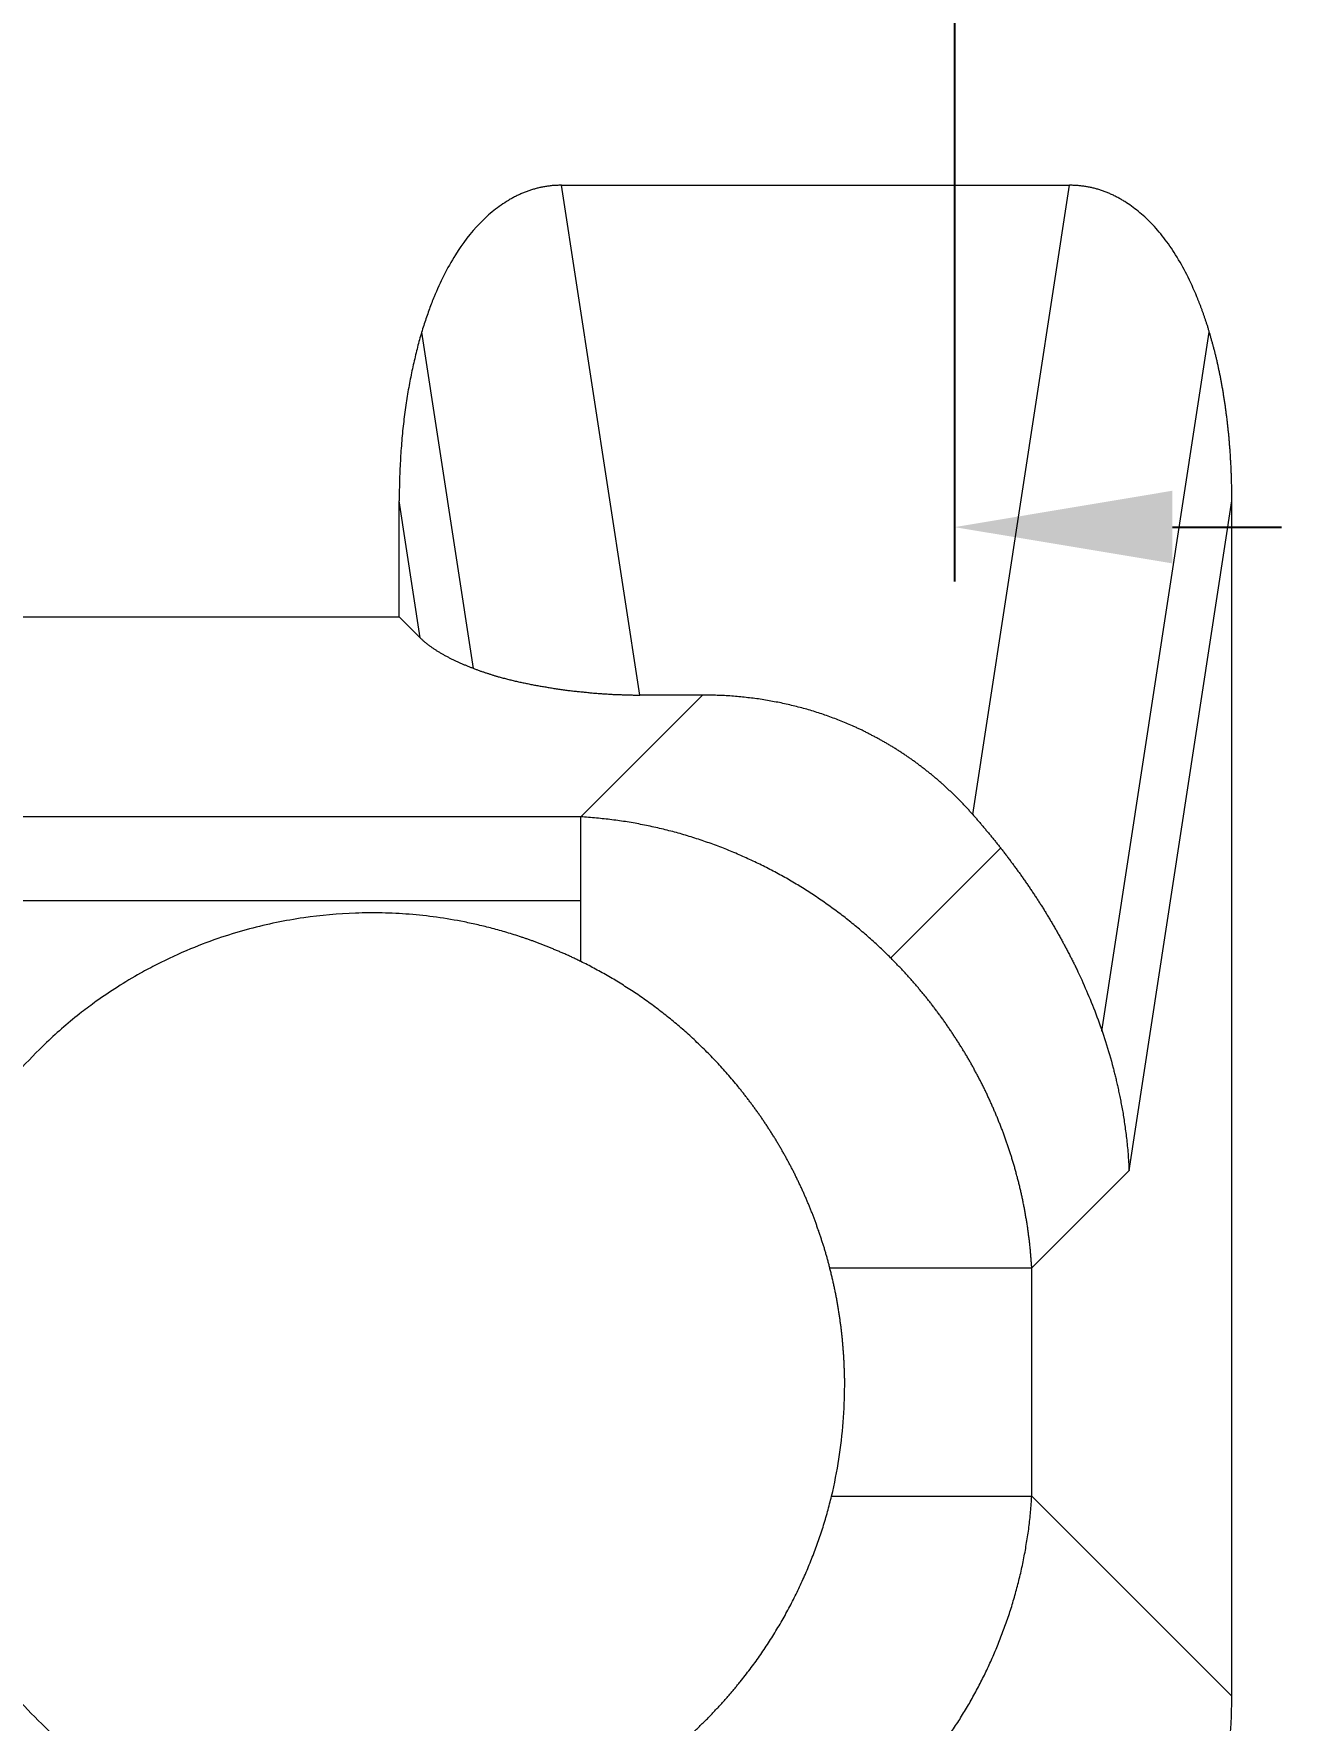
# Model space of a CAD drawing. Header units: millimetres. Extents: x 2455 to 2643, y 2006 to 2127.
# Drawn here: x 2481.49 to 2489.56, y 2035.03 to 2045.87 of the extents above; entities that cross this region are included whole.
import ezdxf

# ---------------------------------------------------------------- set-up
doc = ezdxf.new("R2010")
doc.units = ezdxf.units.MM
doc.layers.add('1', color=7, linetype='Continuous', true_color=0xffffff)
doc.layers.add('dim', color=82, linetype='Continuous', lineweight=9)
doc.styles.add('Capful-A', font='')
doc.styles.get('Capful-A').set_extended_font_data('Microsoft YaHei')
doc.dimstyles.new('Capful-A-1.0', dxfattribs={"dimscale": 0.7, "dimtxt": 2.5, "dimasz": 2.5, "dimexe": 1.5, "dimexo": 1, "dimgap": 1.5, "dimtad": 0, "dimdsep": 46, "dimtxsty": 'Capful-A', "dimcen": 0, "dimclrt": 2, "dimazin": 2, "dimtfac": 1, "dimtmove": 0, "dimatfit": 3, "dimfxl": 0, "dimtolj": 1, "dimtzin": 0, "dimarcsym": 0})

# ---------------------------------------------------------------- blocks, each defined once
blk = doc.blocks.new('*D40')
at = {"layer": 'Defpoints', "color": 0, "transparency": 16777216}
for p in [(2487.406, 2053.699), (2496.656, 2047.449), (2500.464, 2047.449)]:
    blk.add_point(p, dxfattribs=at)
at = {"layer": 'dim', "color": 0, "lineweight": -2, "transparency": 16777216}
for p, q in [((2500.464, 2055.099), (2500.464, 2056.499)), ((2487.755, 2053.699), (2500.814, 2053.699)), ((2500.464, 2053.699), (2500.464, 2053.088)), ((2500.464, 2047.449), (2500.464, 2048.06)), ((2497.005, 2047.449), (2500.814, 2047.449)), ((2500.464, 2046.049), (2500.464, 2044.649))]:
    blk.add_line(p, q, dxfattribs=at)
at = {"layer": 'dim', "color": 0, "transparency": 16777216}
for points in [[(2500.23, 2055.099), (2500.697, 2055.099), (2500.464, 2053.699)], [(2500.23, 2046.049), (2500.697, 2046.049), (2500.464, 2047.449)]]:
    blk.add_solid(points, dxfattribs=at)
at = {"layer": 'dim', "color": 2, "transparency": 16777216, "insert": (2500.464, 2050.574), "char_height": 1.75, "attachment_point": 5, "rotation": 90, "style": 'Capful-A', "bg_fill": 3, "box_fill_scale": 1.1, "bg_fill_color": 256, "bg_fill_true_color": 13158600, "bg_fill_transparency": 0}
blk.add_mtext('\\A1;6.25', dxfattribs=at)
blk = doc.blocks.new('*D41')
at = {"layer": 'Defpoints', "color": 0, "transparency": 16777216}
for p in [(2487.406, 2053.699), (2496.656, 2047.449), (2487.406, 2042.701)]:
    blk.add_point(p, dxfattribs=at)
at = {"layer": 'dim', "color": 0, "lineweight": -2, "transparency": 16777216}
for p, q in [((2487.406, 2053.349), (2487.406, 2042.351)), ((2496.656, 2047.099), (2496.656, 2042.351)), ((2488.806, 2042.701), (2489.507, 2042.701)), ((2495.256, 2042.701), (2494.555, 2042.701))]:
    blk.add_line(p, q, dxfattribs=at)
at = {"layer": 'dim', "color": 0, "transparency": 16777216}
for points in [[(2488.806, 2042.935), (2488.806, 2042.468), (2487.406, 2042.701)], [(2495.256, 2042.935), (2495.256, 2042.468), (2496.656, 2042.701)]]:
    blk.add_solid(points, dxfattribs=at)
at = {"layer": 'dim', "color": 2, "transparency": 16777216, "insert": (2492.031, 2042.701), "char_height": 1.75, "attachment_point": 5, "style": 'Capful-A', "bg_fill": 3, "box_fill_scale": 1.1, "bg_fill_color": 256, "bg_fill_true_color": 13158600, "bg_fill_transparency": 0}
blk.add_mtext('\\A1;9.25', dxfattribs=at)

msp = doc.modelspace()

# ---------------------------------------------------------------- linework, layer by layer
at = {"layer": '1', "color": 7, "linetype": 'Continuous', "lineweight": 18}
for p, q in [((2485.384, 2041.622), (2484.881, 2044.898)), ((2484.881, 2044.898), (2488.144, 2044.898)), ((2487.523, 2040.853), (2488.144, 2044.898)), ((2484.314, 2041.793), (2483.982, 2043.955)), ((2488.353, 2039.462), (2489.043, 2043.955)), ((2483.973, 2041.989), (2483.838, 2042.87)), ((2483.838, 2042.124), (2483.838, 2042.87)), ((2488.527, 2038.566), (2489.188, 2042.87)), ((2489.188, 2035.187), (2489.188, 2042.87)), ((2476.314, 2042.124), (2483.838, 2042.124)), ((2483.838, 2042.124), (2483.973, 2041.989)), ((2485.787, 2041.622), (2485.004, 2040.839)), ((2485.787, 2041.622), (2485.384, 2041.622)), ((2485.004, 2040.839), (2477.599, 2040.839)), ((2486.996, 2039.932), (2487.702, 2040.638)), ((2477.599, 2040.302), (2485.004, 2040.302)), ((2487.902, 2037.941), (2488.527, 2038.566)), ((2487.902, 2036.473), (2487.902, 2037.941)), ((2489.188, 2035.187), (2487.902, 2036.473))]:
    msp.add_line(p, q, dxfattribs=at)
for points, knots in [([(2484.881, 2044.898), (2484.877, 2044.898), (2484.869, 2044.898), (2484.857, 2044.898), (2484.844, 2044.897), (2484.832, 2044.897), (2484.82, 2044.896), (2484.808, 2044.894), (2484.796, 2044.893), (2484.783, 2044.891), (2484.771, 2044.889), (2484.759, 2044.887), (2484.747, 2044.884), (2484.735, 2044.882), (2484.723, 2044.879), (2484.712, 2044.876), (2484.7, 2044.872), (2484.688, 2044.869), (2484.676, 2044.865), (2484.665, 2044.861), (2484.653, 2044.857), (2484.641, 2044.852), (2484.63, 2044.848), (2484.618, 2044.843), (2484.607, 2044.837), (2484.595, 2044.832), (2484.584, 2044.826), (2484.573, 2044.821), (2484.562, 2044.814), (2484.55, 2044.808), (2484.527, 2044.794), (2484.491, 2044.771), (2484.445, 2044.736), (2484.4, 2044.698), (2484.309, 2044.61), (2484.184, 2044.443), (2484.094, 2044.262), (2484.046, 2044.143), (2484.031, 2044.103), (2484.017, 2044.061), (2484.002, 2044.019), (2483.988, 2043.974), (2483.974, 2043.929), (2483.961, 2043.882), (2483.949, 2043.833), (2483.937, 2043.783), (2483.925, 2043.732), (2483.914, 2043.679), (2483.903, 2043.625), (2483.894, 2043.57), (2483.884, 2043.513), (2483.876, 2043.455), (2483.868, 2043.395), (2483.861, 2043.334), (2483.855, 2043.272), (2483.85, 2043.208), (2483.846, 2043.143), (2483.842, 2043.077), (2483.84, 2043.009), (2483.838, 2042.94), (2483.838, 2042.894), (2483.838, 2042.87)], [0, 0, 0, 0, 0.004951, 0.009892, 0.014824, 0.019748, 0.024667, 0.02958, 0.03449, 0.039398, 0.044305, 0.049213, 0.054123, 0.059036, 0.063953, 0.068877, 0.073808, 0.078748, 0.083697, 0.088659, 0.093632, 0.09862, 0.103623, 0.108642, 0.113679, 0.118736, 0.123812, 0.12891, 0.134031, 0.139175, 0.144345, 0.166948, 0.190128, 0.213956, 0.238498, 0.342063, 0.4631, 0.479759, 0.4969, 0.514526, 0.53264, 0.551244, 0.57034, 0.58993, 0.610017, 0.630601, 0.651685, 0.67327, 0.695357, 0.717948, 0.741044, 0.764647, 0.788756, 0.813374, 0.8385, 0.864137, 0.890285, 0.916944, 0.944116, 0.971801, 1, 1, 1, 1]), ([(2489.188, 2042.87), (2489.188, 2042.881), (2489.188, 2042.902), (2489.187, 2042.934), (2489.187, 2042.965), (2489.186, 2042.996), (2489.185, 2043.027), (2489.184, 2043.058), (2489.183, 2043.088), (2489.181, 2043.119), (2489.179, 2043.148), (2489.178, 2043.178), (2489.175, 2043.207), (2489.173, 2043.236), (2489.171, 2043.265), (2489.168, 2043.293), (2489.165, 2043.322), (2489.162, 2043.35), (2489.159, 2043.377), (2489.156, 2043.405), (2489.152, 2043.432), (2489.149, 2043.458), (2489.145, 2043.485), (2489.141, 2043.511), (2489.137, 2043.537), (2489.133, 2043.563), (2489.129, 2043.588), (2489.124, 2043.613), (2489.12, 2043.638), (2489.115, 2043.663), (2489.11, 2043.687), (2489.105, 2043.711), (2489.1, 2043.734), (2489.095, 2043.758), (2489.09, 2043.781), (2489.084, 2043.804), (2489.079, 2043.826), (2489.073, 2043.848), (2489.067, 2043.87), (2489.061, 2043.892), (2489.055, 2043.913), (2489.049, 2043.934), (2489.043, 2043.955), (2489.037, 2043.975), (2489.031, 2043.996), (2489.024, 2044.016), (2489.018, 2044.035), (2489.011, 2044.054), (2489.005, 2044.073), (2488.998, 2044.092), (2488.991, 2044.111), (2488.984, 2044.129), (2488.977, 2044.147), (2488.97, 2044.164), (2488.946, 2044.224), (2488.902, 2044.322), (2488.83, 2044.449), (2488.754, 2044.56), (2488.685, 2044.64), (2488.629, 2044.695), (2488.587, 2044.731), (2488.544, 2044.764), (2488.507, 2044.789), (2488.478, 2044.807), (2488.455, 2044.819), (2488.432, 2044.831), (2488.409, 2044.842), (2488.386, 2044.852), (2488.362, 2044.861), (2488.339, 2044.869), (2488.315, 2044.876), (2488.291, 2044.882), (2488.267, 2044.887), (2488.243, 2044.891), (2488.218, 2044.894), (2488.194, 2044.897), (2488.169, 2044.898), (2488.152, 2044.898), (2488.144, 2044.898)], [0, 0, 0, 0, 0.012829, 0.025552, 0.03817, 0.050683, 0.06309, 0.075393, 0.08759, 0.099682, 0.11167, 0.123553, 0.135331, 0.147004, 0.158572, 0.170037, 0.181396, 0.192651, 0.203802, 0.214849, 0.225792, 0.236631, 0.247365, 0.257996, 0.268523, 0.278947, 0.289267, 0.299484, 0.309597, 0.319608, 0.329515, 0.339319, 0.349021, 0.358619, 0.368116, 0.37751, 0.386802, 0.395991, 0.405079, 0.414065, 0.422949, 0.431732, 0.440414, 0.448995, 0.457475, 0.465854, 0.474133, 0.482312, 0.49039, 0.498369, 0.506248, 0.514028, 0.521709, 0.529291, 0.536775, 0.599629, 0.657868, 0.711743, 0.761571, 0.784396, 0.806591, 0.82821, 0.849308, 0.859789, 0.870164, 0.880441, 0.890632, 0.900746, 0.910794, 0.920785, 0.930731, 0.940642, 0.95053, 0.960405, 0.970278, 0.980161, 0.990065, 1, 1, 1, 1]), ([(2483.973, 2041.989), (2483.975, 2041.987), (2483.979, 2041.983), (2483.986, 2041.977), (2483.992, 2041.971), (2483.999, 2041.965), (2484.006, 2041.959), (2484.014, 2041.953), (2484.021, 2041.947), (2484.028, 2041.942), (2484.036, 2041.936), (2484.044, 2041.931), (2484.052, 2041.925), (2484.06, 2041.92), (2484.068, 2041.914), (2484.076, 2041.909), (2484.084, 2041.904), (2484.093, 2041.899), (2484.101, 2041.894), (2484.11, 2041.889), (2484.118, 2041.884), (2484.127, 2041.879), (2484.136, 2041.874), (2484.145, 2041.869), (2484.154, 2041.864), (2484.163, 2041.86), (2484.172, 2041.855), (2484.181, 2041.851), (2484.191, 2041.846), (2484.2, 2041.842), (2484.209, 2041.838), (2484.218, 2041.833), (2484.228, 2041.829), (2484.237, 2041.825), (2484.247, 2041.821), (2484.256, 2041.817), (2484.265, 2041.813), (2484.275, 2041.809), (2484.284, 2041.805), (2484.294, 2041.801), (2484.303, 2041.798), (2484.313, 2041.794), (2484.322, 2041.79), (2484.332, 2041.787), (2484.341, 2041.783), (2484.351, 2041.78), (2484.36, 2041.776), (2484.369, 2041.773), (2484.379, 2041.77), (2484.388, 2041.767), (2484.397, 2041.764), (2484.407, 2041.761), (2484.416, 2041.758), (2484.425, 2041.755), (2484.434, 2041.752), (2484.443, 2041.749), (2484.452, 2041.746), (2484.461, 2041.744), (2484.47, 2041.741), (2484.485, 2041.737), (2484.506, 2041.731), (2484.534, 2041.724), (2484.562, 2041.717), (2484.59, 2041.71), (2484.619, 2041.704), (2484.648, 2041.698), (2484.677, 2041.692), (2484.706, 2041.686), (2484.735, 2041.681), (2484.765, 2041.676), (2484.794, 2041.671), (2484.824, 2041.666), (2484.854, 2041.661), (2484.884, 2041.657), (2484.914, 2041.653), (2484.944, 2041.649), (2484.974, 2041.646), (2485.004, 2041.643), (2485.034, 2041.64), (2485.063, 2041.637), (2485.093, 2041.634), (2485.123, 2041.632), (2485.152, 2041.63), (2485.182, 2041.628), (2485.211, 2041.626), (2485.241, 2041.625), (2485.27, 2041.624), (2485.299, 2041.623), (2485.327, 2041.622), (2485.356, 2041.622), (2485.375, 2041.622), (2485.384, 2041.622)], [0, 0, 0, 0, 0.011624, 0.023151, 0.034581, 0.045913, 0.057148, 0.068287, 0.079328, 0.090271, 0.101118, 0.111868, 0.122521, 0.133076, 0.143535, 0.153896, 0.164161, 0.174329, 0.1844, 0.194374, 0.204251, 0.214032, 0.223715, 0.233302, 0.242792, 0.252186, 0.261483, 0.270683, 0.279787, 0.288794, 0.297705, 0.30652, 0.315238, 0.323859, 0.332385, 0.340814, 0.349147, 0.357384, 0.365524, 0.373569, 0.381518, 0.38937, 0.397127, 0.404789, 0.412354, 0.419824, 0.427198, 0.434477, 0.44166, 0.448748, 0.455741, 0.462638, 0.469441, 0.476148, 0.482761, 0.489279, 0.495702, 0.50203, 0.508264, 0.514404, 0.533153, 0.551665, 0.569942, 0.587986, 0.605801, 0.62339, 0.640754, 0.657897, 0.674822, 0.691533, 0.708032, 0.724323, 0.740409, 0.756295, 0.771984, 0.78748, 0.802787, 0.81791, 0.832853, 0.847621, 0.862219, 0.876651, 0.890922, 0.905039, 0.919006, 0.932829, 0.946515, 0.960068, 0.973496, 0.986804, 1, 1, 1, 1]), ([(2487.523, 2040.853), (2487.518, 2040.859), (2487.507, 2040.872), (2487.491, 2040.89), (2487.474, 2040.908), (2487.457, 2040.926), (2487.44, 2040.943), (2487.423, 2040.961), (2487.405, 2040.978), (2487.388, 2040.995), (2487.37, 2041.011), (2487.353, 2041.028), (2487.335, 2041.044), (2487.317, 2041.06), (2487.298, 2041.076), (2487.28, 2041.092), (2487.262, 2041.107), (2487.243, 2041.122), (2487.224, 2041.137), (2487.205, 2041.152), (2487.186, 2041.166), (2487.167, 2041.181), (2487.148, 2041.195), (2487.129, 2041.209), (2487.109, 2041.222), (2487.089, 2041.236), (2487.07, 2041.249), (2487.05, 2041.262), (2487.03, 2041.275), (2487.01, 2041.287), (2486.989, 2041.299), (2486.969, 2041.312), (2486.948, 2041.323), (2486.928, 2041.335), (2486.907, 2041.346), (2486.886, 2041.357), (2486.865, 2041.368), (2486.844, 2041.379), (2486.823, 2041.39), (2486.802, 2041.4), (2486.781, 2041.41), (2486.753, 2041.422), (2486.719, 2041.437), (2486.678, 2041.454), (2486.636, 2041.47), (2486.595, 2041.486), (2486.552, 2041.5), (2486.51, 2041.514), (2486.467, 2041.527), (2486.424, 2041.539), (2486.38, 2041.55), (2486.336, 2041.561), (2486.292, 2041.571), (2486.248, 2041.579), (2486.203, 2041.587), (2486.158, 2041.595), (2486.112, 2041.601), (2486.066, 2041.606), (2486.021, 2041.611), (2485.974, 2041.615), (2485.928, 2041.618), (2485.881, 2041.62), (2485.834, 2041.621), (2485.803, 2041.622), (2485.787, 2041.622)], [0, 0, 0, 0, 0.013257, 0.026468, 0.039633, 0.052753, 0.065829, 0.078861, 0.09185, 0.104797, 0.117702, 0.130565, 0.143389, 0.156173, 0.168918, 0.181625, 0.194294, 0.206927, 0.219523, 0.232084, 0.244611, 0.257103, 0.269563, 0.28199, 0.294386, 0.30675, 0.319085, 0.331391, 0.343668, 0.355917, 0.368139, 0.380336, 0.392507, 0.404653, 0.416776, 0.428876, 0.440955, 0.453012, 0.465048, 0.477065, 0.489064, 0.501045, 0.523489, 0.545918, 0.568337, 0.590752, 0.613168, 0.635592, 0.658029, 0.680485, 0.702965, 0.725475, 0.748022, 0.77061, 0.793246, 0.815934, 0.838681, 0.861491, 0.884371, 0.907326, 0.930361, 0.953482, 0.976693, 1, 1, 1, 1]), ([(2485.004, 2039.909), (2485.004, 2040.022), (2485.004, 2040.127), (2485.004, 2040.321), (2485.004, 2040.409), (2485.004, 2040.567), (2485.004, 2040.636), (2485.004, 2040.753), (2485.004, 2040.801), (2485.004, 2040.839)], [0, 0, 0, 0, 0.25, 0.25, 0.5, 0.5, 0.75, 0.75, 1, 1, 1, 1]), ([(2487.902, 2037.941), (2487.902, 2037.95), (2487.9, 2037.968), (2487.898, 2037.995), (2487.896, 2038.022), (2487.894, 2038.049), (2487.891, 2038.076), (2487.888, 2038.103), (2487.885, 2038.13), (2487.881, 2038.157), (2487.878, 2038.184), (2487.874, 2038.211), (2487.87, 2038.238), (2487.865, 2038.264), (2487.86, 2038.291), (2487.856, 2038.317), (2487.85, 2038.344), (2487.845, 2038.37), (2487.84, 2038.396), (2487.834, 2038.422), (2487.828, 2038.449), (2487.821, 2038.475), (2487.815, 2038.501), (2487.808, 2038.526), (2487.801, 2038.552), (2487.794, 2038.578), (2487.787, 2038.604), (2487.779, 2038.629), (2487.771, 2038.655), (2487.763, 2038.68), (2487.755, 2038.705), (2487.747, 2038.73), (2487.738, 2038.755), (2487.729, 2038.78), (2487.72, 2038.805), (2487.711, 2038.83), (2487.701, 2038.855), (2487.691, 2038.879), (2487.682, 2038.904), (2487.671, 2038.928), (2487.661, 2038.952), (2487.651, 2038.976), (2487.64, 2039), (2487.629, 2039.024), (2487.618, 2039.048), (2487.607, 2039.072), (2487.595, 2039.095), (2487.584, 2039.119), (2487.572, 2039.142), (2487.56, 2039.165), (2487.548, 2039.188), (2487.535, 2039.211), (2487.523, 2039.234), (2487.51, 2039.257), (2487.497, 2039.28), (2487.484, 2039.302), (2487.47, 2039.325), (2487.457, 2039.347), (2487.443, 2039.369), (2487.429, 2039.391), (2487.415, 2039.413), (2487.401, 2039.434), (2487.387, 2039.456), (2487.372, 2039.477), (2487.358, 2039.499), (2487.343, 2039.52), (2487.328, 2039.541), (2487.313, 2039.562), (2487.297, 2039.583), (2487.282, 2039.603), (2487.266, 2039.624), (2487.251, 2039.644), (2487.235, 2039.664), (2487.219, 2039.684), (2487.202, 2039.704), (2487.186, 2039.724), (2487.169, 2039.744), (2487.153, 2039.763), (2487.136, 2039.783), (2487.119, 2039.802), (2487.101, 2039.821), (2487.084, 2039.84), (2487.067, 2039.859), (2487.049, 2039.877), (2487.031, 2039.896), (2487.014, 2039.914), (2486.99, 2039.937), (2486.962, 2039.965), (2486.928, 2039.998), (2486.893, 2040.03), (2486.858, 2040.062), (2486.822, 2040.093), (2486.786, 2040.124), (2486.749, 2040.154), (2486.712, 2040.184), (2486.675, 2040.213), (2486.636, 2040.241), (2486.598, 2040.269), (2486.559, 2040.297), (2486.519, 2040.324), (2486.479, 2040.35), (2486.439, 2040.376), (2486.398, 2040.401), (2486.357, 2040.426), (2486.315, 2040.45), (2486.273, 2040.473), (2486.23, 2040.496), (2486.187, 2040.518), (2486.144, 2040.539), (2486.1, 2040.56), (2486.056, 2040.58), (2486.011, 2040.6), (2485.966, 2040.619), (2485.921, 2040.637), (2485.876, 2040.654), (2485.83, 2040.671), (2485.783, 2040.687), (2485.737, 2040.702), (2485.69, 2040.717), (2485.642, 2040.731), (2485.595, 2040.744), (2485.547, 2040.756), (2485.499, 2040.768), (2485.45, 2040.778), (2485.401, 2040.788), (2485.353, 2040.798), (2485.303, 2040.806), (2485.254, 2040.814), (2485.204, 2040.82), (2485.155, 2040.826), (2485.105, 2040.831), (2485.054, 2040.836), (2485.021, 2040.838), (2485.004, 2040.839)], [0, 0, 0, 0, 0.006192, 0.012375, 0.018549, 0.024713, 0.030869, 0.037016, 0.043153, 0.049282, 0.055402, 0.061513, 0.067616, 0.07371, 0.079795, 0.085871, 0.09194, 0.097999, 0.10405, 0.110093, 0.116128, 0.122154, 0.128172, 0.134182, 0.140184, 0.146178, 0.152165, 0.158143, 0.164114, 0.170076, 0.176032, 0.181979, 0.18792, 0.193853, 0.199778, 0.205696, 0.211608, 0.217512, 0.223409, 0.229299, 0.235182, 0.241059, 0.246929, 0.252792, 0.258649, 0.264499, 0.270343, 0.276181, 0.282013, 0.287839, 0.293658, 0.299472, 0.30528, 0.311082, 0.316879, 0.32267, 0.328456, 0.334236, 0.340012, 0.345782, 0.351547, 0.357307, 0.363062, 0.368813, 0.374559, 0.3803, 0.386037, 0.39177, 0.397498, 0.403223, 0.408943, 0.414659, 0.420372, 0.42608, 0.431785, 0.437487, 0.443185, 0.44888, 0.454571, 0.46026, 0.465945, 0.471628, 0.477308, 0.482985, 0.488659, 0.494331, 0.5, 0.510467, 0.520943, 0.531429, 0.541925, 0.552431, 0.562949, 0.57348, 0.584023, 0.59458, 0.605151, 0.615737, 0.626339, 0.636956, 0.64759, 0.658241, 0.668911, 0.679598, 0.690305, 0.701032, 0.711779, 0.722546, 0.733335, 0.744147, 0.75498, 0.765837, 0.776718, 0.787622, 0.798551, 0.809506, 0.820486, 0.831492, 0.842524, 0.853584, 0.864671, 0.875786, 0.886929, 0.898102, 0.909303, 0.920533, 0.931794, 0.943084, 0.954405, 0.965757, 0.97714, 0.988554, 1, 1, 1, 1]), ([(2487.523, 2040.853), (2487.529, 2040.847), (2487.54, 2040.835), (2487.556, 2040.816), (2487.572, 2040.797), (2487.588, 2040.778), (2487.604, 2040.759), (2487.62, 2040.74), (2487.636, 2040.721), (2487.652, 2040.701), (2487.668, 2040.681), (2487.684, 2040.661), (2487.7, 2040.641), (2487.716, 2040.621), (2487.731, 2040.601), (2487.747, 2040.58), (2487.763, 2040.559), (2487.778, 2040.538), (2487.794, 2040.517), (2487.809, 2040.496), (2487.825, 2040.475), (2487.84, 2040.453), (2487.855, 2040.432), (2487.87, 2040.41), (2487.885, 2040.388), (2487.9, 2040.366), (2487.915, 2040.343), (2487.93, 2040.321), (2487.945, 2040.298), (2487.959, 2040.276), (2487.974, 2040.253), (2487.988, 2040.23), (2488.002, 2040.207), (2488.016, 2040.183), (2488.03, 2040.16), (2488.044, 2040.136), (2488.058, 2040.112), (2488.071, 2040.088), (2488.085, 2040.064), (2488.098, 2040.04), (2488.111, 2040.016), (2488.124, 2039.992), (2488.137, 2039.967), (2488.15, 2039.942), (2488.162, 2039.918), (2488.175, 2039.893), (2488.187, 2039.868), (2488.217, 2039.805), (2488.263, 2039.701), (2488.323, 2039.552), (2488.378, 2039.393), (2488.413, 2039.273), (2488.432, 2039.197), (2488.44, 2039.167), (2488.447, 2039.136), (2488.455, 2039.102), (2488.462, 2039.067), (2488.47, 2039.031), (2488.477, 2038.992), (2488.485, 2038.952), (2488.492, 2038.91), (2488.498, 2038.866), (2488.505, 2038.82), (2488.511, 2038.773), (2488.516, 2038.724), (2488.521, 2038.673), (2488.524, 2038.62), (2488.526, 2038.584), (2488.527, 2038.566)], [0, 0, 0, 0, 0.01028, 0.02057, 0.030872, 0.041186, 0.05151, 0.061846, 0.072193, 0.082551, 0.092921, 0.103302, 0.113694, 0.124098, 0.134512, 0.144939, 0.155376, 0.165825, 0.176286, 0.186757, 0.197241, 0.207735, 0.218241, 0.228759, 0.239287, 0.249828, 0.26038, 0.270943, 0.281518, 0.292104, 0.302702, 0.313311, 0.323932, 0.334565, 0.345209, 0.355864, 0.366531, 0.37721, 0.3879, 0.398602, 0.409316, 0.420041, 0.430778, 0.441526, 0.452286, 0.463058, 0.473842, 0.484637, 0.54358, 0.605653, 0.670857, 0.739193, 0.750421, 0.762326, 0.774907, 0.788165, 0.802098, 0.816708, 0.831994, 0.847956, 0.864595, 0.88191, 0.899901, 0.918568, 0.937912, 0.957932, 0.978628, 1, 1, 1, 1]), ([(2485.004, 2039.909), (2484.996, 2039.913), (2484.98, 2039.921), (2484.956, 2039.933), (2484.932, 2039.944), (2484.908, 2039.955), (2484.884, 2039.965), (2484.861, 2039.975), (2484.838, 2039.985), (2484.815, 2039.994), (2484.793, 2040.004), (2484.771, 2040.012), (2484.749, 2040.021), (2484.727, 2040.029), (2484.706, 2040.037), (2484.685, 2040.045), (2484.664, 2040.052), (2484.643, 2040.059), (2484.598, 2040.074), (2484.53, 2040.096), (2484.437, 2040.122), (2484.346, 2040.144), (2484.228, 2040.17), (2484.08, 2040.195), (2483.904, 2040.214), (2483.729, 2040.223), (2483.502, 2040.221), (2483.214, 2040.195), (2482.927, 2040.136), (2482.687, 2040.064), (2482.487, 2039.989), (2482.315, 2039.909), (2482.159, 2039.826), (2482.029, 2039.748), (2481.903, 2039.663), (2481.749, 2039.548), (2481.58, 2039.402), (2481.417, 2039.234), (2481.298, 2039.095), (2481.211, 2038.981), (2481.131, 2038.867), (2481.073, 2038.775), (2481.033, 2038.708), (2481.009, 2038.665), (2480.985, 2038.622), (2480.962, 2038.578), (2480.94, 2038.535), (2480.919, 2038.491), (2480.899, 2038.448), (2480.879, 2038.404), (2480.861, 2038.361), (2480.843, 2038.318), (2480.826, 2038.274), (2480.815, 2038.245), (2480.81, 2038.231)], [0, 0, 0, 0, 0.005482, 0.010886, 0.016211, 0.021459, 0.026628, 0.03172, 0.036733, 0.041668, 0.046526, 0.051305, 0.056007, 0.060631, 0.065177, 0.069646, 0.074036, 0.07835, 0.082585, 0.102192, 0.121133, 0.139415, 0.15705, 0.191932, 0.225928, 0.259152, 0.291725, 0.355635, 0.42455, 0.461563, 0.504094, 0.552181, 0.576098, 0.611277, 0.644399, 0.668213, 0.727895, 0.778968, 0.808248, 0.836412, 0.863484, 0.889485, 0.899123, 0.908677, 0.91815, 0.927542, 0.936856, 0.946093, 0.955254, 0.964343, 0.973359, 0.982307, 0.991186, 1, 1, 1, 1]), ([(2486.604, 2037.941), (2486.602, 2037.949), (2486.598, 2037.965), (2486.591, 2037.989), (2486.585, 2038.013), (2486.578, 2038.036), (2486.571, 2038.06), (2486.564, 2038.084), (2486.556, 2038.108), (2486.548, 2038.131), (2486.541, 2038.155), (2486.533, 2038.178), (2486.524, 2038.201), (2486.516, 2038.225), (2486.507, 2038.248), (2486.499, 2038.271), (2486.49, 2038.294), (2486.481, 2038.317), (2486.471, 2038.34), (2486.462, 2038.363), (2486.452, 2038.386), (2486.442, 2038.409), (2486.432, 2038.432), (2486.422, 2038.454), (2486.411, 2038.477), (2486.4, 2038.499), (2486.39, 2038.521), (2486.379, 2038.544), (2486.367, 2038.566), (2486.356, 2038.588), (2486.344, 2038.61), (2486.333, 2038.632), (2486.321, 2038.653), (2486.309, 2038.675), (2486.296, 2038.697), (2486.284, 2038.718), (2486.271, 2038.74), (2486.259, 2038.761), (2486.246, 2038.782), (2486.232, 2038.803), (2486.219, 2038.824), (2486.206, 2038.845), (2486.192, 2038.866), (2486.178, 2038.886), (2486.164, 2038.907), (2486.15, 2038.927), (2486.135, 2038.948), (2486.121, 2038.968), (2486.106, 2038.988), (2486.091, 2039.008), (2486.076, 2039.028), (2486.061, 2039.047), (2486.046, 2039.067), (2486.03, 2039.086), (2486.009, 2039.113), (2485.981, 2039.146), (2485.947, 2039.186), (2485.913, 2039.224), (2485.878, 2039.262), (2485.842, 2039.3), (2485.806, 2039.336), (2485.769, 2039.372), (2485.732, 2039.407), (2485.695, 2039.442), (2485.657, 2039.475), (2485.619, 2039.508), (2485.58, 2039.54), (2485.541, 2039.571), (2485.501, 2039.602), (2485.461, 2039.632), (2485.421, 2039.661), (2485.381, 2039.689), (2485.34, 2039.717), (2485.299, 2039.743), (2485.257, 2039.769), (2485.216, 2039.795), (2485.174, 2039.819), (2485.132, 2039.843), (2485.089, 2039.866), (2485.047, 2039.888), (2485.018, 2039.902), (2485.004, 2039.909)], [0, 0, 0, 0, 0.009425, 0.018845, 0.02826, 0.037671, 0.047079, 0.056482, 0.065882, 0.075278, 0.084671, 0.09406, 0.103447, 0.11283, 0.122211, 0.13159, 0.140966, 0.15034, 0.159712, 0.169082, 0.17845, 0.187817, 0.197182, 0.206547, 0.21591, 0.225273, 0.234635, 0.243996, 0.253358, 0.262719, 0.27208, 0.281441, 0.290803, 0.300165, 0.309528, 0.318892, 0.328257, 0.337624, 0.346991, 0.356361, 0.365732, 0.375105, 0.38448, 0.393857, 0.403237, 0.41262, 0.422005, 0.431393, 0.440785, 0.450179, 0.459578, 0.468979, 0.478385, 0.487795, 0.497209, 0.517013, 0.536766, 0.556471, 0.576127, 0.595737, 0.615303, 0.634826, 0.654309, 0.673752, 0.693157, 0.712527, 0.731863, 0.751167, 0.77044, 0.789685, 0.808902, 0.828095, 0.847264, 0.866412, 0.885541, 0.904651, 0.923745, 0.942826, 0.961894, 0.980951, 1, 1, 1, 1]), ([(2486.7, 2037.184), (2486.7, 2037.192), (2486.7, 2037.209), (2486.7, 2037.234), (2486.699, 2037.259), (2486.698, 2037.284), (2486.697, 2037.31), (2486.696, 2037.335), (2486.695, 2037.361), (2486.693, 2037.386), (2486.691, 2037.412), (2486.689, 2037.438), (2486.687, 2037.464), (2486.685, 2037.49), (2486.682, 2037.516), (2486.679, 2037.542), (2486.676, 2037.568), (2486.672, 2037.594), (2486.668, 2037.621), (2486.664, 2037.647), (2486.66, 2037.674), (2486.656, 2037.7), (2486.651, 2037.727), (2486.646, 2037.753), (2486.641, 2037.78), (2486.635, 2037.807), (2486.63, 2037.833), (2486.624, 2037.86), (2486.617, 2037.887), (2486.611, 2037.914), (2486.606, 2037.932), (2486.604, 2037.941)], [0, 0, 0, 0, 0.032553, 0.065235, 0.098049, 0.130996, 0.164075, 0.197288, 0.230636, 0.26412, 0.29774, 0.331497, 0.365392, 0.399427, 0.433601, 0.467915, 0.502371, 0.536969, 0.571709, 0.606593, 0.641622, 0.676795, 0.712115, 0.74758, 0.783193, 0.818954, 0.854863, 0.890922, 0.927131, 0.96349, 1, 1, 1, 1]), ([(2486.604, 2037.941), (2486.611, 2037.941), (2486.625, 2037.941), (2486.647, 2037.941), (2486.668, 2037.941), (2486.69, 2037.941), (2486.712, 2037.941), (2486.735, 2037.941), (2486.758, 2037.941), (2486.781, 2037.941), (2486.804, 2037.941), (2486.827, 2037.941), (2486.851, 2037.941), (2486.875, 2037.941), (2486.899, 2037.941), (2486.923, 2037.941), (2486.948, 2037.941), (2486.973, 2037.941), (2486.997, 2037.941), (2487.022, 2037.941), (2487.047, 2037.941), (2487.073, 2037.941), (2487.098, 2037.941), (2487.123, 2037.941), (2487.149, 2037.941), (2487.174, 2037.941), (2487.2, 2037.941), (2487.225, 2037.941), (2487.251, 2037.941), (2487.276, 2037.941), (2487.301, 2037.941), (2487.327, 2037.941), (2487.352, 2037.941), (2487.377, 2037.941), (2487.402, 2037.941), (2487.426, 2037.941), (2487.451, 2037.941), (2487.475, 2037.941), (2487.499, 2037.941), (2487.523, 2037.941), (2487.547, 2037.941), (2487.57, 2037.941), (2487.593, 2037.941), (2487.615, 2037.941), (2487.637, 2037.941), (2487.659, 2037.941), (2487.68, 2037.941), (2487.7, 2037.941), (2487.721, 2037.941), (2487.74, 2037.941), (2487.759, 2037.941), (2487.778, 2037.941), (2487.796, 2037.941), (2487.813, 2037.941), (2487.83, 2037.941), (2487.846, 2037.941), (2487.861, 2037.941), (2487.875, 2037.941), (2487.889, 2037.941), (2487.898, 2037.941), (2487.902, 2037.941)], [0, 0, 0, 0, 0.011115, 0.022451, 0.034009, 0.04579, 0.057793, 0.070019, 0.082469, 0.095143, 0.108042, 0.121165, 0.134514, 0.148088, 0.161887, 0.175912, 0.190162, 0.204638, 0.219338, 0.234264, 0.249415, 0.26479, 0.280389, 0.296211, 0.312256, 0.328523, 0.34501, 0.361718, 0.378645, 0.395789, 0.41315, 0.430726, 0.448515, 0.466516, 0.484727, 0.503146, 0.52177, 0.540599, 0.559628, 0.578856, 0.598281, 0.617898, 0.637706, 0.657702, 0.677881, 0.698241, 0.718778, 0.739488, 0.760368, 0.781414, 0.802621, 0.823985, 0.845502, 0.867167, 0.888976, 0.910924, 0.933005, 0.955215, 0.977548, 1, 1, 1, 1]), ([(2485.004, 2034.458), (2485.011, 2034.462), (2485.025, 2034.469), (2485.047, 2034.48), (2485.068, 2034.491), (2485.089, 2034.502), (2485.11, 2034.513), (2485.131, 2034.524), (2485.152, 2034.536), (2485.173, 2034.548), (2485.194, 2034.56), (2485.215, 2034.572), (2485.235, 2034.585), (2485.256, 2034.598), (2485.277, 2034.61), (2485.297, 2034.623), (2485.318, 2034.637), (2485.338, 2034.65), (2485.359, 2034.664), (2485.379, 2034.677), (2485.399, 2034.691), (2485.419, 2034.706), (2485.439, 2034.72), (2485.459, 2034.735), (2485.479, 2034.749), (2485.499, 2034.764), (2485.519, 2034.779), (2485.539, 2034.795), (2485.558, 2034.81), (2485.578, 2034.826), (2485.597, 2034.842), (2485.616, 2034.858), (2485.636, 2034.874), (2485.655, 2034.891), (2485.674, 2034.907), (2485.692, 2034.924), (2485.711, 2034.941), (2485.73, 2034.958), (2485.749, 2034.976), (2485.767, 2034.993), (2485.785, 2035.011), (2485.804, 2035.029), (2485.822, 2035.047), (2485.84, 2035.065), (2485.858, 2035.084), (2485.875, 2035.103), (2485.893, 2035.122), (2485.91, 2035.141), (2485.928, 2035.16), (2485.945, 2035.179), (2485.962, 2035.199), (2485.979, 2035.219), (2485.996, 2035.239), (2486.012, 2035.259), (2486.034, 2035.286), (2486.061, 2035.32), (2486.092, 2035.361), (2486.123, 2035.402), (2486.153, 2035.444), (2486.182, 2035.487), (2486.21, 2035.53), (2486.238, 2035.573), (2486.265, 2035.617), (2486.291, 2035.662), (2486.317, 2035.706), (2486.341, 2035.752), (2486.365, 2035.797), (2486.388, 2035.843), (2486.411, 2035.89), (2486.432, 2035.937), (2486.453, 2035.984), (2486.473, 2036.032), (2486.492, 2036.08), (2486.511, 2036.128), (2486.528, 2036.176), (2486.545, 2036.225), (2486.561, 2036.274), (2486.576, 2036.324), (2486.59, 2036.373), (2486.603, 2036.423), (2486.612, 2036.456), (2486.616, 2036.473)], [0, 0, 0, 0, 0.00934, 0.018682, 0.028026, 0.037373, 0.046723, 0.056075, 0.065431, 0.07479, 0.084152, 0.093519, 0.102889, 0.112264, 0.121643, 0.131027, 0.140416, 0.14981, 0.159209, 0.168614, 0.178025, 0.187442, 0.196865, 0.206295, 0.215731, 0.225175, 0.234625, 0.244083, 0.253549, 0.263022, 0.272504, 0.281994, 0.291492, 0.300999, 0.310514, 0.320039, 0.329574, 0.339117, 0.348671, 0.358234, 0.367808, 0.377392, 0.386987, 0.396592, 0.406209, 0.415837, 0.425476, 0.435127, 0.444789, 0.454464, 0.464151, 0.473851, 0.483563, 0.493288, 0.503026, 0.52217, 0.5413, 0.560417, 0.579523, 0.598619, 0.617706, 0.636787, 0.655862, 0.674934, 0.694003, 0.713071, 0.73214, 0.751211, 0.770285, 0.789365, 0.808451, 0.827545, 0.846649, 0.865764, 0.884891, 0.904032, 0.923189, 0.942363, 0.961555, 0.980767, 1, 1, 1, 1]), ([(2485.004, 2033.575), (2485.013, 2033.576), (2485.031, 2033.577), (2485.059, 2033.579), (2485.086, 2033.581), (2485.113, 2033.584), (2485.14, 2033.586), (2485.167, 2033.589), (2485.194, 2033.592), (2485.221, 2033.596), (2485.247, 2033.6), (2485.274, 2033.604), (2485.301, 2033.608), (2485.327, 2033.612), (2485.354, 2033.617), (2485.381, 2033.622), (2485.407, 2033.627), (2485.433, 2033.632), (2485.46, 2033.638), (2485.486, 2033.644), (2485.512, 2033.65), (2485.538, 2033.656), (2485.564, 2033.662), (2485.59, 2033.669), (2485.616, 2033.676), (2485.641, 2033.683), (2485.667, 2033.691), (2485.692, 2033.698), (2485.718, 2033.706), (2485.743, 2033.714), (2485.768, 2033.722), (2485.794, 2033.731), (2485.819, 2033.739), (2485.844, 2033.748), (2485.869, 2033.757), (2485.893, 2033.767), (2485.918, 2033.776), (2485.943, 2033.786), (2485.967, 2033.796), (2485.991, 2033.806), (2486.016, 2033.816), (2486.04, 2033.827), (2486.064, 2033.837), (2486.088, 2033.848), (2486.111, 2033.859), (2486.135, 2033.871), (2486.159, 2033.882), (2486.182, 2033.894), (2486.206, 2033.905), (2486.229, 2033.918), (2486.252, 2033.93), (2486.275, 2033.942), (2486.298, 2033.955), (2486.32, 2033.967), (2486.343, 2033.98), (2486.365, 2033.994), (2486.388, 2034.007), (2486.41, 2034.02), (2486.432, 2034.034), (2486.454, 2034.048), (2486.476, 2034.062), (2486.498, 2034.076), (2486.519, 2034.09), (2486.541, 2034.105), (2486.562, 2034.119), (2486.583, 2034.134), (2486.604, 2034.149), (2486.625, 2034.164), (2486.646, 2034.18), (2486.667, 2034.195), (2486.687, 2034.211), (2486.707, 2034.227), (2486.728, 2034.243), (2486.748, 2034.259), (2486.768, 2034.275), (2486.788, 2034.291), (2486.807, 2034.308), (2486.827, 2034.325), (2486.846, 2034.342), (2486.865, 2034.359), (2486.884, 2034.376), (2486.903, 2034.393), (2486.922, 2034.411), (2486.941, 2034.428), (2486.959, 2034.446), (2486.977, 2034.464), (2487.001, 2034.487), (2487.029, 2034.515), (2487.061, 2034.549), (2487.094, 2034.584), (2487.125, 2034.619), (2487.156, 2034.655), (2487.187, 2034.691), (2487.217, 2034.728), (2487.247, 2034.765), (2487.276, 2034.803), (2487.305, 2034.841), (2487.333, 2034.879), (2487.36, 2034.918), (2487.387, 2034.958), (2487.413, 2034.998), (2487.439, 2035.038), (2487.464, 2035.079), (2487.489, 2035.12), (2487.513, 2035.162), (2487.536, 2035.204), (2487.559, 2035.247), (2487.581, 2035.29), (2487.603, 2035.333), (2487.623, 2035.377), (2487.644, 2035.421), (2487.663, 2035.466), (2487.682, 2035.511), (2487.7, 2035.556), (2487.717, 2035.602), (2487.734, 2035.648), (2487.75, 2035.694), (2487.766, 2035.741), (2487.78, 2035.788), (2487.794, 2035.835), (2487.807, 2035.883), (2487.819, 2035.93), (2487.831, 2035.979), (2487.842, 2036.027), (2487.852, 2036.076), (2487.861, 2036.125), (2487.869, 2036.174), (2487.877, 2036.223), (2487.884, 2036.273), (2487.89, 2036.323), (2487.895, 2036.373), (2487.899, 2036.423), (2487.901, 2036.456), (2487.902, 2036.473)], [0, 0, 0, 0, 0.006193, 0.012376, 0.018551, 0.024716, 0.030872, 0.03702, 0.043158, 0.049287, 0.055408, 0.06152, 0.067623, 0.073717, 0.079803, 0.08588, 0.091948, 0.098009, 0.10406, 0.110103, 0.116138, 0.122165, 0.128184, 0.134194, 0.140196, 0.146191, 0.152177, 0.158156, 0.164127, 0.17009, 0.176045, 0.181993, 0.187934, 0.193867, 0.199792, 0.205711, 0.211622, 0.217526, 0.223424, 0.229314, 0.235197, 0.241074, 0.246944, 0.252807, 0.258664, 0.264514, 0.270358, 0.276196, 0.282028, 0.287853, 0.293673, 0.299486, 0.305294, 0.311096, 0.316893, 0.322684, 0.32847, 0.33425, 0.340025, 0.345795, 0.35156, 0.357319, 0.363074, 0.368825, 0.37457, 0.380311, 0.386048, 0.39178, 0.397508, 0.403232, 0.408952, 0.414668, 0.42038, 0.426088, 0.431793, 0.437494, 0.443191, 0.448885, 0.454576, 0.460264, 0.465949, 0.471631, 0.47731, 0.482987, 0.48866, 0.494332, 0.5, 0.510466, 0.520941, 0.531425, 0.54192, 0.552425, 0.562943, 0.573472, 0.584015, 0.594571, 0.605141, 0.615727, 0.626327, 0.636944, 0.647577, 0.658228, 0.668897, 0.679584, 0.690291, 0.701017, 0.711764, 0.722532, 0.733321, 0.744132, 0.754965, 0.765822, 0.776703, 0.787607, 0.798537, 0.809492, 0.820472, 0.831478, 0.842511, 0.853572, 0.864659, 0.875775, 0.886919, 0.898092, 0.909294, 0.920525, 0.931787, 0.943078, 0.9544, 0.965753, 0.977137, 0.988553, 1, 1, 1, 1]), ([(2486.616, 2036.473), (2486.772, 2036.473), (2486.92, 2036.473), (2487.192, 2036.473), (2487.316, 2036.473), (2487.536, 2036.473), (2487.632, 2036.473), (2487.792, 2036.473), (2487.855, 2036.473), (2487.902, 2036.473)], [0, 0, 0, 0, 0.25, 0.25, 0.5, 0.5, 0.75, 0.75, 1, 1, 1, 1]), ([(2480.793, 2036.183), (2480.796, 2036.176), (2480.801, 2036.161), (2480.809, 2036.139), (2480.817, 2036.118), (2480.825, 2036.096), (2480.834, 2036.074), (2480.842, 2036.052), (2480.851, 2036.03), (2480.86, 2036.008), (2480.87, 2035.986), (2480.879, 2035.964), (2480.889, 2035.942), (2480.899, 2035.92), (2480.909, 2035.898), (2480.92, 2035.876), (2480.93, 2035.854), (2480.941, 2035.832), (2480.952, 2035.81), (2480.963, 2035.788), (2480.975, 2035.766), (2480.987, 2035.744), (2480.998, 2035.722), (2481.011, 2035.7), (2481.023, 2035.678), (2481.036, 2035.656), (2481.048, 2035.634), (2481.082, 2035.578), (2481.14, 2035.488), (2481.227, 2035.365), (2481.323, 2035.242), (2481.45, 2035.098), (2481.62, 2034.929), (2481.79, 2034.787), (2481.949, 2034.673), (2482.063, 2034.599), (2482.18, 2034.531), (2482.273, 2034.481), (2482.384, 2034.426), (2482.515, 2034.369), (2482.677, 2034.308), (2482.838, 2034.258), (2483.008, 2034.215), (2483.18, 2034.182), (2483.354, 2034.16), (2483.525, 2034.147), (2483.694, 2034.144), (2483.863, 2034.151), (2484.033, 2034.167), (2484.207, 2034.193), (2484.335, 2034.221), (2484.419, 2034.242), (2484.459, 2034.252), (2484.5, 2034.263), (2484.541, 2034.276), (2484.584, 2034.289), (2484.627, 2034.303), (2484.672, 2034.318), (2484.717, 2034.335), (2484.763, 2034.352), (2484.81, 2034.371), (2484.857, 2034.391), (2484.906, 2034.412), (2484.955, 2034.434), (2484.988, 2034.45), (2485.004, 2034.458)], [0, 0, 0, 0, 0.004364, 0.008744, 0.013141, 0.017556, 0.021987, 0.026437, 0.030904, 0.035389, 0.039893, 0.044415, 0.048956, 0.053516, 0.058096, 0.062695, 0.067313, 0.071952, 0.076611, 0.08129, 0.08599, 0.090711, 0.095453, 0.100216, 0.105, 0.109806, 0.114634, 0.119484, 0.147249, 0.176327, 0.206747, 0.238534, 0.289131, 0.349345, 0.371277, 0.407087, 0.431549, 0.452631, 0.470334, 0.506198, 0.53803, 0.57305, 0.605606, 0.639962, 0.673264, 0.705625, 0.737165, 0.768425, 0.800707, 0.834126, 0.868784, 0.876503, 0.884474, 0.892698, 0.901174, 0.909905, 0.91889, 0.92813, 0.937626, 0.947379, 0.957388, 0.967654, 0.978178, 0.98896, 1, 1, 1, 1]), ([(2486.29, 2032.289), (2486.3, 2032.29), (2486.319, 2032.29), (2486.347, 2032.29), (2486.376, 2032.291), (2486.405, 2032.292), (2486.433, 2032.293), (2486.462, 2032.294), (2486.49, 2032.296), (2486.518, 2032.298), (2486.547, 2032.3), (2486.575, 2032.303), (2486.603, 2032.305), (2486.631, 2032.309), (2486.659, 2032.312), (2486.687, 2032.315), (2486.715, 2032.319), (2486.742, 2032.323), (2486.77, 2032.327), (2486.797, 2032.332), (2486.825, 2032.337), (2486.852, 2032.342), (2486.88, 2032.347), (2486.907, 2032.353), (2486.934, 2032.358), (2486.961, 2032.364), (2486.988, 2032.371), (2487.014, 2032.377), (2487.041, 2032.384), (2487.068, 2032.391), (2487.094, 2032.398), (2487.12, 2032.405), (2487.146, 2032.413), (2487.173, 2032.421), (2487.199, 2032.429), (2487.224, 2032.437), (2487.25, 2032.446), (2487.276, 2032.455), (2487.301, 2032.464), (2487.327, 2032.473), (2487.352, 2032.483), (2487.377, 2032.492), (2487.402, 2032.502), (2487.427, 2032.512), (2487.451, 2032.523), (2487.476, 2032.533), (2487.5, 2032.544), (2487.525, 2032.555), (2487.549, 2032.566), (2487.573, 2032.577), (2487.597, 2032.589), (2487.621, 2032.601), (2487.644, 2032.613), (2487.668, 2032.625), (2487.691, 2032.637), (2487.714, 2032.65), (2487.737, 2032.663), (2487.76, 2032.676), (2487.783, 2032.689), (2487.805, 2032.702), (2487.827, 2032.715), (2487.85, 2032.729), (2487.872, 2032.743), (2487.894, 2032.757), (2487.915, 2032.771), (2487.937, 2032.786), (2487.958, 2032.8), (2487.98, 2032.815), (2488.001, 2032.83), (2488.022, 2032.845), (2488.042, 2032.861), (2488.063, 2032.876), (2488.083, 2032.892), (2488.103, 2032.907), (2488.124, 2032.923), (2488.143, 2032.939), (2488.163, 2032.956), (2488.183, 2032.972), (2488.202, 2032.989), (2488.221, 2033.005), (2488.24, 2033.022), (2488.259, 2033.039), (2488.278, 2033.057), (2488.296, 2033.074), (2488.314, 2033.091), (2488.333, 2033.109), (2488.356, 2033.132), (2488.383, 2033.16), (2488.415, 2033.194), (2488.447, 2033.228), (2488.478, 2033.263), (2488.509, 2033.299), (2488.539, 2033.335), (2488.569, 2033.372), (2488.598, 2033.41), (2488.626, 2033.448), (2488.654, 2033.487), (2488.682, 2033.526), (2488.708, 2033.566), (2488.735, 2033.606), (2488.76, 2033.647), (2488.785, 2033.688), (2488.809, 2033.73), (2488.833, 2033.773), (2488.856, 2033.816), (2488.878, 2033.859), (2488.899, 2033.903), (2488.92, 2033.948), (2488.94, 2033.993), (2488.96, 2034.038), (2488.979, 2034.084), (2488.997, 2034.13), (2489.014, 2034.177), (2489.03, 2034.224), (2489.046, 2034.272), (2489.061, 2034.32), (2489.075, 2034.368), (2489.088, 2034.417), (2489.101, 2034.466), (2489.113, 2034.516), (2489.124, 2034.566), (2489.134, 2034.616), (2489.143, 2034.667), (2489.152, 2034.717), (2489.159, 2034.769), (2489.166, 2034.82), (2489.172, 2034.872), (2489.177, 2034.924), (2489.181, 2034.976), (2489.184, 2035.029), (2489.186, 2035.081), (2489.187, 2035.134), (2489.188, 2035.17), (2489.188, 2035.187)], [0, 0, 0, 0, 0.006298, 0.012586, 0.018862, 0.025127, 0.031381, 0.037623, 0.043855, 0.050076, 0.056286, 0.062485, 0.068673, 0.074851, 0.081018, 0.087174, 0.093319, 0.099454, 0.105578, 0.111692, 0.117795, 0.123888, 0.129971, 0.136043, 0.142105, 0.148156, 0.154198, 0.160229, 0.166251, 0.172262, 0.178263, 0.184254, 0.190236, 0.196207, 0.202169, 0.208121, 0.214064, 0.219996, 0.22592, 0.231833, 0.237737, 0.243632, 0.249517, 0.255393, 0.26126, 0.267117, 0.272966, 0.278805, 0.284635, 0.290456, 0.296268, 0.302071, 0.307865, 0.313651, 0.319428, 0.325196, 0.330955, 0.336706, 0.342448, 0.348182, 0.353907, 0.359624, 0.365333, 0.371034, 0.376726, 0.38241, 0.388086, 0.393754, 0.399414, 0.405067, 0.410711, 0.416347, 0.421976, 0.427597, 0.433211, 0.438817, 0.444416, 0.450007, 0.45559, 0.461167, 0.466736, 0.472298, 0.477853, 0.4834, 0.488941, 0.494475, 0.500002, 0.510218, 0.520458, 0.530722, 0.541011, 0.551324, 0.561663, 0.572027, 0.582418, 0.592835, 0.603279, 0.61375, 0.624248, 0.634774, 0.645329, 0.655912, 0.666525, 0.677166, 0.687837, 0.698539, 0.70927, 0.720032, 0.730826, 0.74165, 0.752507, 0.763395, 0.774316, 0.785269, 0.796256, 0.807276, 0.818329, 0.829416, 0.840538, 0.851694, 0.862885, 0.874111, 0.885372, 0.89667, 0.908003, 0.919372, 0.930779, 0.942222, 0.953702, 0.96522, 0.976775, 0.988368, 1, 1, 1, 1])]:
    msp.add_open_spline(points, degree=3, knots=knots, dxfattribs=at)
msp.add_open_spline([(2486.616, 2036.473), (2486.635, 2036.553), (2486.666, 2036.711), (2486.694, 2036.95), (2486.7, 2037.106), (2486.7, 2037.184)], degree=3, dxfattribs=at)

# ---------------------------------------------------------------- next in the draw order: dimensions: what is measured, and where the dimension line sits
at = {"layer": 'dim'}
dim = msp.add_linear_dim(base=(2500.464, 2047.449), p1=(2487.406, 2053.699), p2=(2496.656, 2047.449), angle=90, dimstyle='Capful-A-1.0', override={"dimasz": 2, "dimexe": 0.49975, "dimexo": 0.49975, "dimgap": 0.49975}, dxfattribs=at)
dim.commit()
dim.dimension.update_dxf_attribs({"geometry": '*D40', "text_midpoint": (2500.464, 2050.574)})

# ---------------------------------------------------------------- next in the draw order: dimensions: what is measured, and where the dimension line sits
dim = msp.add_linear_dim(base=(2487.406, 2042.701), p1=(2496.656, 2047.449), p2=(2487.406, 2053.699), dimstyle='Capful-A-1.0', override={"dimasz": 2, "dimexe": 0.49975, "dimexo": 0.49975, "dimgap": 0.49975}, dxfattribs=at)
dim.commit()
dim.dimension.update_dxf_attribs({"geometry": '*D41', "text_midpoint": (2492.031, 2042.701)})

doc.saveas('drawing.dxf')
